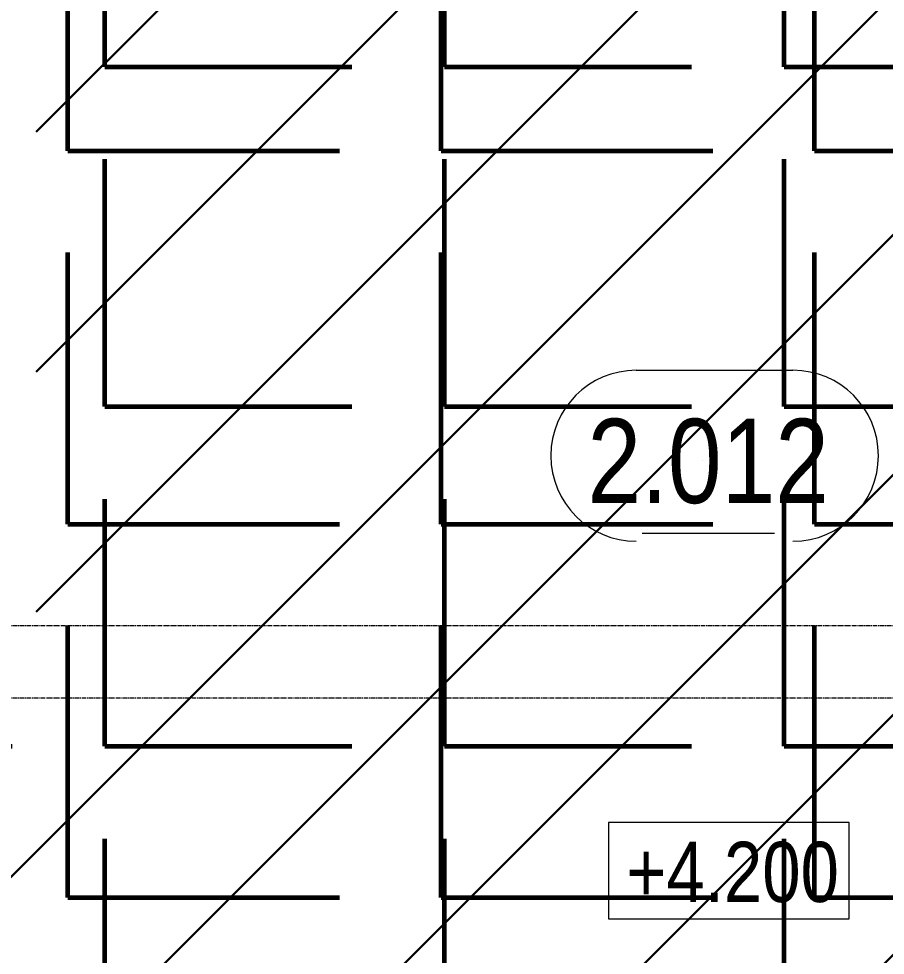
# Model space of a CAD drawing. Header units: millimetres. Extents: x -65509 to 912790, y 446 to 713294.
# Drawn here: x 13753 to 17352, y 227709 to 231599 of the extents above; entities that cross this region are included whole.
import ezdxf
from ezdxf.enums import TextEntityAlignment as Align

# ---------------------------------------------------------------- set-up
doc = ezdxf.new("R2010")
doc.units = ezdxf.units.MM
doc.linetypes.add('CENTER2', pattern=[28.575, 19.05, -3.175, 3.175, -3.175])
for name, color, linetype, lineweight in [('8.1) Нал. пол 8 вып.', 190, 'Continuous', 30), ('8.2) Линолеум 8 вып', 90, 'Continuous', 60), ('9.1) Линолеум 9  9.2 Инв', 3, 'Continuous', 60), ('АР_Area', 250, 'Continuous', 5), ('АР_Отметка', 250, 'Continuous', 13), ('РД_Оси_100', 250, 'Continuous', 0)]:
    doc.layers.add(name, color=color, linetype=linetype, lineweight=lineweight)
doc.styles.add('Arial_Narrow_08', font='ARIALN.TTF', dxfattribs={"width": 0.8})
doc.styles.add('style1', font='ARIALN.TTF')
pattern_1 = [(0, (0, 0), (0, 1550.67), [1127.76, -422.91]), (90, (0, 0), (-1550.67, 9e-14), [1127.76, -422.91])]
pattern_2 = [(0, (0, 0), (0, 1410.97), [1026.16, -384.81]), (90, (0, 0), (-1410.97, 9e-14), [1026.16, -384.81])]

# ---------------------------------------------------------------- blocks, each defined once
blk = doc.blocks.new('Отметка_план')
at = {"color": 7}
blk.add_lwpolyline([(0, 0), (10, 0), (10, 4), (0, 4)], close=True, dxfattribs=at)
at = {"style": 'Arial_Narrow_08', "width": 0.8}
blk.add_attdef('OTMG', text='', height=2.5, dxfattribs=at).set_placement((9.062, 0.702), align=Align.RIGHT)
blk = doc.blocks.new('оси_рен')
at = {"layer": 'РД_Оси_100', "color": 251, "linetype": 'CENTER2', "true_color": 0x636466}
for points in [[(1225207.916, 186613.25), (1190197.958, 186613.25), (1189697.958, 186763.25)], [(1225207.916, 186313.25), (1190197.958, 186313.25), (1189697.958, 186163.25)]]:
    blk.add_lwpolyline(points, dxfattribs=at)
blk = doc.blocks.new('MOK-МаркаПом_овал_ареал')
for p, q in [((-2.986, 3.764), (3.522, 3.764)), ((-2.75, -3), (2.75, -3))]:
    blk.add_line(p, q)
for centre, radius, start, end in [((-2.986, 0.215), 3.55, 90, 270), ((3.522, 0.215), 3.55, 270, 90), ((-7.411, 0), 7.161, 0, 0.001)]:
    blk.add_arc(centre, radius, start, end)
at = {"color": 0, "style": 'style1'}
blk.add_attdef('АР-ПОМЕЩЕНИЕ:НОМЕР', text='', height=3, dxfattribs=at).set_placement((0.261, 0), align=Align.MIDDLE)

msp = doc.modelspace()

# ---------------------------------------------------------------- hatches: boundary and pattern name
at = {"layer": '8.1) Нал. пол 8 вып.'}
h = msp.add_hatch(dxfattribs=at)
h.set_pattern_fill('ANSI31', color=256, scale=222)
h.paths.add_polyline_path([(19880, 228651.988), (12080, 228651.988), (12080, 226186.987), (13280, 226186.987), (13280, 226186.988), (19860, 226186.988), (19860, 226476.987), (19880, 226476.987)])
h.paths.add_polyline_path([(19860, 230776.987), (19880, 230776.987), (19880, 233151.988), (13825, 233151.988), (13825, 228651.988), (19880, 228651.988), (19880, 229876.987), (19860, 229876.987)])
h.paths.add_polyline_path([(12070, 210751.988), (7790, 210751.988), (7790, 204396.987), (8310, 204396.987), (8310, 203766.987), (10700, 203766.987), (10700, 203816.987), (11450, 203816.987), (11450, 203766.987), (11550, 203766.987), (11550, 204396.987), (11561.98, 204396.987), (11561.91, 205210.001), (11561.91, 205518.998), (11561.847, 205518.998), (11561.777, 206332.011), (12070, 206331.763)])
h.paths.add_polyline_path([(12080, 228651.988), (7790, 228651.988), (7790, 210776.987), (12070, 210776.987), (12070, 211576.988), (12070, 212176.987), (12070, 213076.987), (12070, 213716.987), (11560, 213716.987), (11560, 213916.846), (11560, 214616.846), (11560, 214806.987), (11560, 214866.846), (11560, 215566.846), (11560, 215776.987), (11560, 215816.846), (11560, 216516.846), (11680, 216516.846), (11680, 215816.846), (11680, 215776.987), (12080, 215776.987)])
h.paths.add_polyline_path([(11944.96, 215758.532), (12521.427, 215758.532), (12521.427, 216037.741), (11944.96, 216037.741)], flags=9)
h.paths.add_polyline_path([(9460, 228231.988), (7790, 228231.988), (7790, 228651.988), (9460, 228651.988)], flags=16)
h = msp.add_hatch(dxfattribs=at)
h.set_pattern_fill('ANSI31', color=256, scale=222)
h.paths.add_polyline_path([(19860, 230776.987), (19872.253, 232231.988), (17680, 232231.988), (16593.632, 232239.688), (16593.632, 233151.988), (13825, 233151.988), (13825, 228651.988), (19880, 228651.988), (19880, 229876.987), (19860, 229876.987)])
h.paths.add_polyline_path([(19880, 228651.988), (12080, 228651.988), (12080, 226186.987), (13280, 226186.987), (13280, 226186.988), (19860, 226186.988), (19860, 226476.987)])
h.paths.add_polyline_path([(12070, 224426.988), (12070, 224646.988), (12070, 225596.988), (12070, 225966.988), (12080, 228651.988), (9460, 228651.988), (9460, 228231.988), (7790, 228231.988), (7790, 210776.987), (12070, 210776.987), (12070, 211576.988), (12070, 212176.987), (12070, 213076.987), (12070, 213716.987), (11560, 213716.987), (11560, 213916.846), (11560, 214616.846), (11560, 214806.987), (11560, 214866.846), (11560, 215566.846), (11560, 215776.987), (11560, 215816.846), (11560, 216516.846), (11560, 216746.987), (12070, 216746.987), (12070, 217526.988), (12070, 218626.988), (12070, 219026.988), (12070, 220126.988), (12070, 220901.743), (11850, 220901.743), (11850, 221191.743), (12070, 221191.743), (12070, 221326.987), (12070, 222426.987), (12070, 223326.987), (12070, 223326.988)])
h.paths.add_polyline_path([(12070, 210751.988), (7790, 210751.988), (7790, 204396.987), (8310, 204396.987), (8310, 203766.987), (10700, 203766.987), (10700, 203816.987), (11450, 203816.987), (11550, 203809.051), (11550, 204396.987), (11561.943, 205212.32), (11561.917, 205518.998), (11561.847, 205518.998), (11561.777, 206332.011), (12070, 206331.763)])
at = {"layer": '8.2) Линолеум 8 вып'}
h = msp.add_hatch(dxfattribs=at)
h.set_pattern_fill('ANGLE', color=256, scale=222)
h.set_pattern_definition(pattern_1)
h.paths.add_polyline_path([(19880, 228651.988), (12080, 228651.988), (12080, 226186.987), (13280, 226186.987), (13280, 226186.988), (19860, 226186.988), (19860, 226476.987), (19880, 226476.987)])
h.paths.add_polyline_path([(19860, 230776.987), (19880, 230776.987), (19880, 233151.988), (13825, 233151.988), (13825, 228651.988), (19880, 228651.988), (19880, 229876.987), (19860, 229876.987)])
h.paths.add_polyline_path([(12070, 210751.988), (7790, 210751.988), (7790, 204396.987), (8310, 204396.987), (8310, 203766.987), (10700, 203766.987), (10700, 203816.987), (11450, 203816.987), (11450, 203766.987), (11550, 203766.987), (11550, 204396.987), (11561.98, 204396.987), (11561.91, 205210.001), (11561.91, 205518.998), (11561.847, 205518.998), (11561.777, 206332.011), (12070, 206331.763)])
h.paths.add_polyline_path([(12080, 228651.988), (7790, 228651.988), (7790, 210776.987), (12070, 210776.987), (12070, 211576.988), (12070, 212176.987), (12070, 213076.987), (12070, 213716.987), (11560, 213716.987), (11560, 213916.846), (11560, 214616.846), (11560, 214806.987), (11560, 214866.846), (11560, 215566.846), (11560, 215776.987), (11560, 215816.846), (11560, 216516.846), (11680, 216516.846), (11680, 215816.846), (11680, 215776.987), (12080, 215776.987)])
h.paths.add_polyline_path([(11944.96, 215758.532), (12521.427, 215758.532), (12521.427, 216037.741), (11944.96, 216037.741)], flags=9)
h.paths.add_polyline_path([(9460, 228231.988), (7790, 228231.988), (7790, 228651.988), (9460, 228651.988)], flags=16)
h = msp.add_hatch(dxfattribs=at)
h.set_pattern_fill('ANGLE', color=256, scale=222)
h.set_pattern_definition(pattern_1)
h.paths.add_polyline_path([(19860, 230776.987), (19872.253, 232231.988), (17680, 232231.988), (16593.632, 232239.688), (16593.632, 233151.988), (13825, 233151.988), (13825, 228651.988), (19880, 228651.988), (19880, 229876.987), (19860, 229876.987)])
h.paths.add_polyline_path([(19880, 228651.988), (12080, 228651.988), (12080, 226186.987), (13280, 226186.987), (13280, 226186.988), (19860, 226186.988), (19860, 226476.987)])
h.paths.add_polyline_path([(12070, 224426.988), (12070, 224646.988), (12070, 225596.988), (12070, 225966.988), (12080, 228651.988), (9460, 228651.988), (9460, 228231.988), (7790, 228231.988), (7790, 210776.987), (12070, 210776.987), (12070, 211576.988), (12070, 212176.987), (12070, 213076.987), (12070, 213716.987), (11560, 213716.987), (11560, 213916.846), (11560, 214616.846), (11560, 214806.987), (11560, 214866.846), (11560, 215566.846), (11560, 215776.987), (11560, 215816.846), (11560, 216516.846), (11560, 216746.987), (12070, 216746.987), (12070, 217526.988), (12070, 218626.988), (12070, 219026.988), (12070, 220126.988), (12070, 220901.743), (11850, 220901.743), (11850, 221191.743), (12070, 221191.743), (12070, 221326.987), (12070, 222426.987), (12070, 223326.987), (12070, 223326.988)])
h.paths.add_polyline_path([(12070, 210751.988), (7790, 210751.988), (7790, 204396.987), (8310, 204396.987), (8310, 203766.987), (10700, 203766.987), (10700, 203816.987), (11450, 203816.987), (11550, 203809.051), (11550, 204396.987), (11561.943, 205212.32), (11561.917, 205518.998), (11561.847, 205518.998), (11561.777, 206332.011), (12070, 206331.763)])
at = {"layer": '9.1) Линолеум 9  9.2 Инв'}
h = msp.add_hatch(dxfattribs=at)
h.set_pattern_fill('ANGLE', color=256, scale=202)
h.set_pattern_definition(pattern_2)
h.paths.add_polyline_path([(19880, 228651.988), (12080, 228651.988), (12080, 226186.987), (13280, 226186.987), (13280, 226186.988), (19860, 226186.988), (19860, 226476.987), (19880, 226476.987)])
h.paths.add_polyline_path([(19860, 230776.987), (19880, 230776.987), (19880, 233151.988), (13825, 233151.988), (13825, 228651.988), (19880, 228651.988), (19880, 229876.987), (19860, 229876.987)])
h.paths.add_polyline_path([(12070, 210751.988), (7790, 210751.988), (7790, 204396.987), (8310, 204396.987), (8310, 203766.987), (10700, 203766.987), (10700, 203816.987), (11450, 203816.987), (11450, 203766.987), (11550, 203766.987), (11550, 204396.987), (11561.98, 204396.987), (11561.91, 205210.001), (11561.91, 205518.998), (11561.847, 205518.998), (11561.777, 206332.011), (12070, 206331.763)])
h.paths.add_polyline_path([(12080, 228651.988), (7790, 228651.988), (7790, 210776.987), (12070, 210776.987), (12070, 211576.988), (12070, 212176.987), (12070, 213076.987), (12070, 213716.987), (11560, 213716.987), (11560, 213916.846), (11560, 214616.846), (11560, 214806.987), (11560, 214866.846), (11560, 215566.846), (11560, 215776.987), (11560, 215816.846), (11560, 216516.846), (11680, 216516.846), (11680, 215816.846), (11680, 215776.987), (12080, 215776.987)])
h.paths.add_polyline_path([(11944.96, 215758.532), (12521.427, 215758.532), (12521.427, 216037.741), (11944.96, 216037.741)], flags=9)
h.paths.add_polyline_path([(9460, 228231.988), (7790, 228231.988), (7790, 228651.988), (9460, 228651.988)], flags=16)
h = msp.add_hatch(dxfattribs=at)
h.set_pattern_fill('ANGLE', color=256, scale=202)
h.set_pattern_definition(pattern_2)
h.paths.add_polyline_path([(19860, 230776.987), (19872.253, 232231.988), (17680, 232231.988), (16593.632, 232239.688), (16593.632, 233151.988), (13825, 233151.988), (13825, 228651.988), (19880, 228651.988), (19880, 229876.987), (19860, 229876.987)])
h.paths.add_polyline_path([(19880, 228651.988), (12080, 228651.988), (12080, 226186.987), (13280, 226186.987), (13280, 226186.988), (19860, 226186.988), (19860, 226476.987)])
h.paths.add_polyline_path([(12070, 224426.988), (12070, 224646.988), (12070, 225596.988), (12070, 225966.988), (12080, 228651.988), (9460, 228651.988), (9460, 228231.988), (7790, 228231.988), (7790, 210776.987), (12070, 210776.987), (12070, 211576.988), (12070, 212176.987), (12070, 213076.987), (12070, 213716.987), (11560, 213716.987), (11560, 213916.846), (11560, 214616.846), (11560, 214806.987), (11560, 214866.846), (11560, 215566.846), (11560, 215776.987), (11560, 215816.846), (11560, 216516.846), (11560, 216746.987), (12070, 216746.987), (12070, 217526.988), (12070, 218626.988), (12070, 219026.988), (12070, 220126.988), (12070, 220901.743), (11850, 220901.743), (11850, 221191.743), (12070, 221191.743), (12070, 221326.987), (12070, 222426.987), (12070, 223326.987), (12070, 223326.988)])
h.paths.add_polyline_path([(12070, 210751.988), (7790, 210751.988), (7790, 204396.987), (8310, 204396.987), (8310, 203766.987), (10700, 203766.987), (10700, 203816.987), (11450, 203816.987), (11550, 203809.051), (11550, 204396.987), (11561.943, 205212.32), (11561.917, 205518.998), (11561.847, 205518.998), (11561.777, 206332.011), (12070, 206331.763)])

# ---------------------------------------------------------------- block references
msp.add_blockref('оси_рен', (-1195772.915, 42463.738))
at = {"layer": 'АР_Area', "color": 250, "linetype": 'Continuous', "lineweight": 25}
ref = msp.add_blockref('MOK-МаркаПом_овал_ареал', (16616.8, 229762.465), dxfattribs=dict(at, xscale=100, yscale=100, zscale=100))
ref.add_attrib('АР-ПОМЕЩЕНИЕ:НОМЕР', '2.012', dxfattribs={"layer": '0', "color": 0, "height": 350, "style": 'style1'}).set_placement((16616.8, 229762.465), align=Align.MIDDLE)
at = {"layer": 'АР_Отметка'}
ref = msp.add_blockref('Отметка_план', (16202.48, 227860.349), dxfattribs=dict(at, xscale=100, yscale=100, zscale=100))
ref.add_attrib('OTMG', '+4.200', dxfattribs={"layer": '0', "color": 0, "height": 250, "style": 'style1'}).set_placement((17159.898, 228180.165), align=Align.TOP_RIGHT)

doc.saveas('drawing.dxf')
